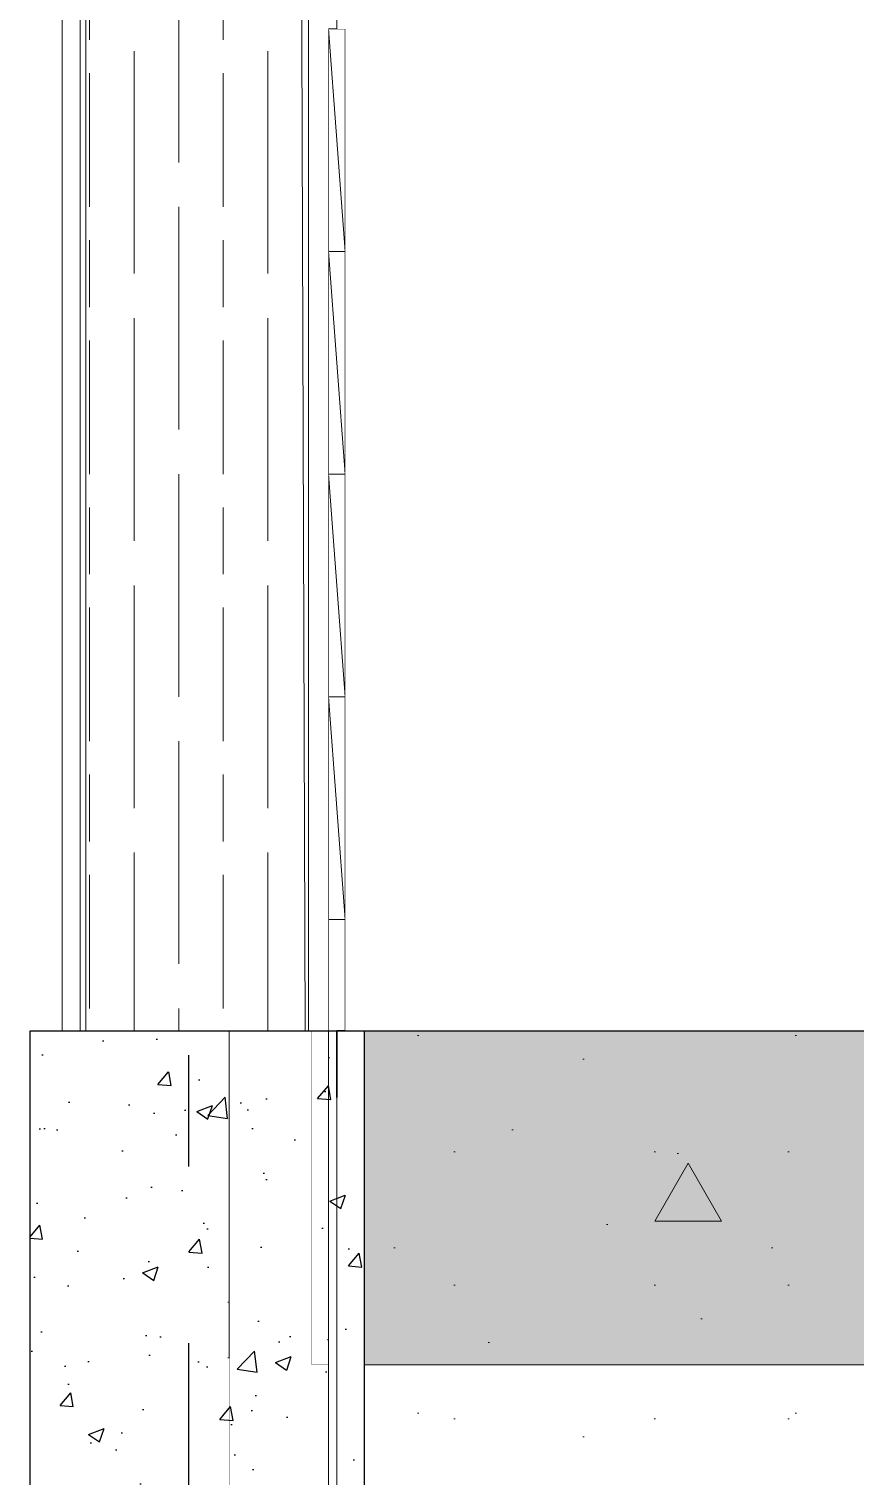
# Model space of a CAD drawing. Header units: metres. Extents: x 0 to 22, y -3 to 11.8.
# Drawn here: x 1.238 to 1.98, y 2.889 to 4.189 of the extents above; entities that cross this region are included whole.
import ezdxf
from ezdxf.enums import TextEntityAlignment as Align

# ---------------------------------------------------------------- set-up
doc = ezdxf.new("R2010")
doc.units = ezdxf.units.M
doc.header["$MEASUREMENT"] = 0
doc.linetypes.add('DASHDOT', pattern=[25.4, 12.7, -6.35, 0, -6.35])
doc.linetypes.add('Xref_Alzado 2$0$Wipeout_Contour', pattern=[1000, 0, -1000])
for name, color, linetype in [('Eje', 5, 'DASHDOT'), ('TEXTO', 7, 'Continuous'), ('Xref_Alzado 2 Est$0$00-COLUMNAS', 253, 'Continuous'), ('Xref_Alzado 2$0$Estructura - Forjados', 7, 'Continuous'), ('Xref_Alzado 2$0$Estructura - Muros', 7, 'Continuous'), ('Xref_Alzado 2$0$Estructura - Vigas y Pilares', 7, 'Continuous'), ('Xref_Alzado 2$0$Interior - Escaleras', 7, 'Continuous')]:
    doc.layers.add(name, color=color, linetype=linetype)
for name, color, linetype, lineweight in [('Xref_Alzado 2 Est$0$00-MADERA', 42, 'Continuous', 13), ('Xref_Alzado 2 Est$0$00-VIGAS', 4, 'Continuous', 13), ('Xref_Alzado 2$0$Estructura - Muros_Pen_No__1', 7, 'Continuous', 13), ('Xref_Alzado 2$0$Interior - Escaleras_Pen_No__1', 7, 'Continuous', 13), ('Xref_Alzado 2$0$Interior - Escaleras_Pen_No__34', 7, 'Continuous', 18), ('Xref_Alzado 2$0$Interior - Escaleras_Pen_No__7', 7, 'Continuous', 35)]:
    doc.layers.add(name, color=color, linetype=linetype, lineweight=lineweight)
for name, color, linetype, lineweight, true_color in [('Xref_Alzado 2$0$Estructura - Forjados_Pen_No__81', 7, 'Continuous', 13, 0x6a6a6a), ('Xref_Alzado 2$0$Estructura - Muros_Pen_No__81', 7, 'Continuous', 13, 0x6a6a6a), ('Xref_Alzado 2$0$Estructura - Vigas y Pilares_Pen_No__81', 7, 'Continuous', 13, 0x6a6a6a), ('Xref_Alzado 2$0$Interior - Escaleras_Pen_No__81', 7, 'Continuous', 13, 0x6a6a6a)]:
    doc.layers.add(name, color=color, linetype=linetype, lineweight=lineweight, true_color=true_color)
doc.styles.add('Arial', font='arial.ttf')
pattern_1 = [(0, (0, 0), (0, 623.54), [60, -300]), (0, (180, 311.8), (0, 623.54), [60, -300]), (60, (0, 0), (-540, 311.77), [60, -300]), (60, (360, 0), (-540, 311.77), [60, -300]), (120, (60, 0), (540, 311.77), [60, -300]), (120, (420, 0), (540, 311.77), [60, -300]), (0, (0, 60), (0, 120), [0, -120, 0, -180]), (45, (60, 60), (-84.8528, 84.8528), [0, -90, 0, -150])]

# ---------------------------------------------------------------- blocks, each defined once
blk = doc.blocks.new('*U16')
at = {"layer": 'Eje', "ltscale": 0.025}
blk.add_lwpolyline([(0, -3.4221), (0, -16.731)], dxfattribs=at)
at = {"layer": 'TEXTO', "color": 7, "ltscale": 0.025, "style": 'Arial', "width": 0.9, "flags": 8}
for tag, p in [('Eje1', (0, -3.0479)), ('Eje2', (0, -17.1052))]:
    blk.add_attdef(tag, text='', height=0.2, dxfattribs=at).set_placement(p, align=Align.MIDDLE_CENTER)
blk = doc.blocks.new('Xref_Alzado 2$0$Section Element_1')
at = {"color": 254, "linetype": 'Xref_Alzado 2$0$Wipeout_Contour', "lineweight": 0, "ltscale": 40615.042387}
blk.add_wipeout([(-10751.4, -243.9), (-10751.4, -443.9), (-9543.4, -443.9), (-9543.4, -243.9)], dxfattribs=at).dxf.layer = 'Xref_Alzado 2$0$Estructura - Forjados'
at = {"color": 254, "linetype": 'Xref_Alzado 2$0$Wipeout_Contour', "lineweight": 0, "ltscale": 37386.704422}
blk.add_wipeout([(-9343.4, -293.9), (-9342.1, -293.9), (-9342.1, -243.9), (-9343.4, -243.9)], dxfattribs=at).dxf.layer = 'Xref_Alzado 2$0$Estructura - Forjados'
at = {"layer": 'Xref_Alzado 2$0$Estructura - Forjados_Pen_No__81', "color": 251, "linetype": 'Continuous', "lineweight": 13, "true_color": 0x6a6a6a}
for p, q in [((-10751.4, -243.9), (-9543.4, -243.9)), ((-10751.4, -443.9), (-10751.4, -243.9)), ((-9343.4, -243.9), (-9342.1, -243.9)), ((-10351.4, -443.9), (-9543.4, -443.9))]:
    blk.add_line(p, q, dxfattribs=at)
blk = doc.blocks.new('Xref_Alzado 2$0$Section Element_2')
at = {"color": 254, "linetype": 'Xref_Alzado 2$0$Wipeout_Contour', "lineweight": 0, "ltscale": 46306.729577}
blk.add_wipeout([(-9268.4, -300), (-9253, -300), (-9253, -114.1), (-9253, 0), (-9268.4, 0)], dxfattribs=at).dxf.layer = 'Xref_Alzado 2$0$Estructura - Forjados'
at = {"layer": 'Xref_Alzado 2$0$Estructura - Forjados_Pen_No__81', "color": 251, "linetype": 'Continuous', "lineweight": 13, "true_color": 0x6a6a6a}
for p, q in [((-9268.4, 0), (-9253, 0)), ((-9268.4, -300), (-9268.4, 0)), ((-9268.4, -300), (-9253, -300))]:
    blk.add_line(p, q, dxfattribs=at)
blk = doc.blocks.new('Xref_Alzado 2$0$Section Element_27')
at = {"color": 254, "linetype": 'Xref_Alzado 2$0$Wipeout_Contour', "lineweight": 0, "ltscale": 264263.312377}
blk.add_wipeout([(-9342.1, 0), (-9342.1, -2999.3), (-8045.4, -2999.3), (-8045.4, -2792.3), (-8085.5, -2782), (-8205.5, -2751.3), (-8245.5, -2741), (-8325.5, -2720.5), (-8365.5, -2710.2), (-8485.5, -2679.5), (-8525.5, -2669.2), (-8538, -2666), (-8565.5, -2658.9), (-8605.5, -2648.7), (-8645.5, -2638.4), (-8725.5, -2617.9), (-8765.5, -2607.7), (-8885.5, -2576.9), (-8925.5, -2566.6), (-9005.5, -2546.1), (-9045.5, -2535.9), (-9125.5, -2515.3), (-9165.5, -2505.1), (-9245.5, -2484.6), (-9245.5, -1900), (-9253, -1898), (-9253, -300), (-9268.4, -300), (-9268.4, 0)], dxfattribs=at).dxf.layer = 'Xref_Alzado 2$0$Estructura - Muros'
at = {"layer": 'Xref_Alzado 2$0$Estructura - Muros_Pen_No__81', "color": 251, "linetype": 'Continuous', "lineweight": 13, "true_color": 0x6a6a6a}
blk.add_line((-9342.1, 0), (-9342.1, -2999.3), dxfattribs=at)
blk = doc.blocks.new('Xref_Alzado 2$0$Section Element_74')
at = {"color": 254, "linetype": 'Xref_Alzado 2$0$Wipeout_Contour', "lineweight": 0, "ltscale": 36953.722964}
blk.add_wipeout([(-9238.1, 100), (-9238, 0), (-9238, 0), (-9238, 100)], dxfattribs=at).dxf.layer = 'Xref_Alzado 2$0$Interior - Escaleras'
at = {"color": 254, "linetype": 'Xref_Alzado 2$0$Wipeout_Contour', "lineweight": 0, "ltscale": 27747.626012}
blk.add_wipeout([(-9252.9, -100), (-9245.5, -200), (-9245.5, -100)], dxfattribs=at).dxf.layer = 'Xref_Alzado 2$0$Interior - Escaleras'
at = {"color": 254, "linetype": 'Xref_Alzado 2$0$Wipeout_Contour', "lineweight": 0, "ltscale": 27762.747591}
blk.add_wipeout([(-9252.9, -300), (-9245.5, -400), (-9245.5, -300)], dxfattribs=at).dxf.layer = 'Xref_Alzado 2$0$Interior - Escaleras'
at = {"color": 254, "linetype": 'Xref_Alzado 2$0$Wipeout_Contour', "lineweight": 0, "ltscale": 27714.278816}
blk.add_wipeout([(-9238, 0), (-9238.1, 100), (-9238.1, 0)], dxfattribs=at).dxf.layer = 'Xref_Alzado 2$0$Interior - Escaleras'
at = {"color": 254, "linetype": 'Xref_Alzado 2$0$Wipeout_Contour', "lineweight": 0, "ltscale": 37037.331827}
blk.add_wipeout([(-9245.5, -400), (-9252.9, -300), (-9252.9, -500), (-9245.5, -500)], dxfattribs=at).dxf.layer = 'Xref_Alzado 2$0$Interior - Escaleras'
at = {"color": 254, "linetype": 'Xref_Alzado 2$0$Wipeout_Contour', "lineweight": 0, "ltscale": 36976.172066}
blk.add_wipeout([(-9252.9, 100), (-9245.5, 0), (-9238.1, 0), (-9238.1, 100)], dxfattribs=at).dxf.layer = 'Xref_Alzado 2$0$Interior - Escaleras'
at = {"color": 254, "linetype": 'Xref_Alzado 2$0$Wipeout_Contour', "lineweight": 0, "ltscale": 37009.232196}
blk.add_wipeout([(-9245.5, -200), (-9252.9, -100), (-9252.9, -300), (-9245.5, -300)], dxfattribs=at).dxf.layer = 'Xref_Alzado 2$0$Interior - Escaleras'
at = {"color": 254, "linetype": 'Xref_Alzado 2$0$Wipeout_Contour', "lineweight": 0, "ltscale": 27724.871628}
blk.add_wipeout([(-9238, 299.9), (-9238.1, 299.9), (-9238, 99.9)], dxfattribs=at).dxf.layer = 'Xref_Alzado 2$0$Interior - Escaleras'
at = {"color": 254, "linetype": 'Xref_Alzado 2$0$Wipeout_Contour', "lineweight": 0, "ltscale": 36998.411919}
blk.add_wipeout([(-9245.5, 0), (-9252.9, 100), (-9252.9, -100), (-9245.5, -100)], dxfattribs=at).dxf.layer = 'Xref_Alzado 2$0$Interior - Escaleras'
at = {"color": 254, "linetype": 'Xref_Alzado 2$0$Wipeout_Contour', "lineweight": 0, "ltscale": 27782.488644}
blk.add_wipeout([(-9252.9, -300), (-9253, -300), (-9252.9, -500)], dxfattribs=at).dxf.layer = 'Xref_Alzado 2$0$Interior - Escaleras'
at = {"layer": 'Xref_Alzado 2$0$Interior - Escaleras', "linetype": 'Continuous', "lineweight": 0, "true_color": 0x000000}
h = blk.add_hatch(dxfattribs=at)
h.set_pattern_fill('HORMIGÓN_ARMADO', color=18, style=0, pattern_type=2)
h.set_pattern_definition(pattern_1)
h.paths.add_polyline_path([(-8045.5, -60), (-8045.5, 0), (-9245.5, 0), (-9245.5, -60)])
h = blk.add_hatch(dxfattribs=at)
h.set_pattern_fill('HORMIGÓN_ARMADO', color=18, style=0, pattern_type=2)
h.set_pattern_definition(pattern_1)
h.paths.add_polyline_path([(-9245.5, -421.2), (-8603, -421.2), (-8045.5, -421.2), (-8045.5, -60), (-9245.5, -60)])
at = {"layer": 'Xref_Alzado 2$0$Interior - Escaleras_Pen_No__34', "color": 7, "linetype": 'Continuous', "lineweight": 18}
blk.add_line((-9245.5, -60), (-9245.5, -421.2), dxfattribs=at)
at = {"layer": 'Xref_Alzado 2$0$Interior - Escaleras_Pen_No__7', "color": 7, "linetype": 'Continuous', "lineweight": 35}
for p, q in [((-9245.5, 0), (-9245.5, -60)), ((-8045.5, 0), (-9245.5, 0))]:
    blk.add_line(p, q, dxfattribs=at)
at = {"color": 254, "linetype": 'Xref_Alzado 2$0$Wipeout_Contour', "lineweight": 0, "ltscale": 27746.506859}
blk.add_wipeout([(-9238.1, 499.9), (-9238, 299.9), (-9238, 499.9)], dxfattribs=at).dxf.layer = 'Xref_Alzado 2$0$Interior - Escaleras'
at = {"color": 254, "linetype": 'Xref_Alzado 2$0$Wipeout_Contour', "lineweight": 0, "ltscale": 27765.219147}
blk.add_wipeout([(-9252.9, -100), (-9253, -100), (-9252.9, -300)], dxfattribs=at).dxf.layer = 'Xref_Alzado 2$0$Interior - Escaleras'
at = {"color": 254, "linetype": 'Xref_Alzado 2$0$Wipeout_Contour', "lineweight": 0, "ltscale": 27781.085386}
blk.add_wipeout([(-9238.1, 699.9), (-9238, 499.9), (-9238, 699.9)], dxfattribs=at).dxf.layer = 'Xref_Alzado 2$0$Interior - Escaleras'
at = {"color": 254, "linetype": 'Xref_Alzado 2$0$Wipeout_Contour', "lineweight": 0, "ltscale": 27719.625933}
blk.add_wipeout([(-9238.1, 299.9), (-9238.1, 100), (-9238, 100)], dxfattribs=at).dxf.layer = 'Xref_Alzado 2$0$Interior - Escaleras'
at = {"color": 254, "linetype": 'Xref_Alzado 2$0$Wipeout_Contour', "lineweight": 0, "ltscale": 27760.908472}
blk.add_wipeout([(-9252.9, 100), (-9253, 100), (-9252.9, -100)], dxfattribs=at).dxf.layer = 'Xref_Alzado 2$0$Interior - Escaleras'
at = {"color": 254, "linetype": 'Xref_Alzado 2$0$Wipeout_Contour', "lineweight": 0, "ltscale": 27790.270038}
blk.add_wipeout([(-9253, -500), (-9252.9, -500), (-9253, -300)], dxfattribs=at).dxf.layer = 'Xref_Alzado 2$0$Interior - Escaleras'
at = {"color": 254, "linetype": 'Xref_Alzado 2$0$Wipeout_Contour', "lineweight": 0, "ltscale": 27828.558978}
blk.add_wipeout([(-9238.1, 899.9), (-9238, 699.9), (-9238, 899.9)], dxfattribs=at).dxf.layer = 'Xref_Alzado 2$0$Interior - Escaleras'
at = {"color": 254, "linetype": 'Xref_Alzado 2$0$Wipeout_Contour', "lineweight": 0, "ltscale": 27736.915442}
blk.add_wipeout([(-9238.1, 499.9), (-9238.1, 299.9), (-9238, 299.9)], dxfattribs=at).dxf.layer = 'Xref_Alzado 2$0$Interior - Escaleras'
at = {"color": 254, "linetype": 'Xref_Alzado 2$0$Wipeout_Contour', "lineweight": 0, "ltscale": 27768.662697}
blk.add_wipeout([(-9252.9, -300), (-9253, -100), (-9253, -300)], dxfattribs=at).dxf.layer = 'Xref_Alzado 2$0$Interior - Escaleras'
at = {"layer": 'Xref_Alzado 2$0$Interior - Escaleras_Pen_No__81', "color": 251, "linetype": 'Continuous', "lineweight": 13, "true_color": 0x6a6a6a}
blk.add_line((-9253, -500), (-9253, -300), dxfattribs=at)
at = {"color": 254, "linetype": 'Xref_Alzado 2$0$Wipeout_Contour', "lineweight": 0, "ltscale": 27767.162994}
blk.add_wipeout([(-9238, 499.9), (-9238.1, 699.9), (-9238.1, 499.9)], dxfattribs=at).dxf.layer = 'Xref_Alzado 2$0$Interior - Escaleras'
at = {"color": 254, "linetype": 'Xref_Alzado 2$0$Wipeout_Contour', "lineweight": 0, "ltscale": 27760.008521}
blk.add_wipeout([(-9252.9, -100), (-9253, 100), (-9253, -100)], dxfattribs=at).dxf.layer = 'Xref_Alzado 2$0$Interior - Escaleras'
at = {"layer": 'Xref_Alzado 2$0$Interior - Escaleras_Pen_No__81', "color": 251, "linetype": 'Continuous', "lineweight": 13, "true_color": 0x6a6a6a}
blk.add_line((-9253, -300), (-9253, -100), dxfattribs=at)
at = {"color": 254, "linetype": 'Xref_Alzado 2$0$Wipeout_Contour', "lineweight": 0, "ltscale": 27810.32417}
blk.add_wipeout([(-9238.1, 899.9), (-9238.1, 699.9), (-9238, 699.9)], dxfattribs=at).dxf.layer = 'Xref_Alzado 2$0$Interior - Escaleras'
at = {"color": 254, "linetype": 'Xref_Alzado 2$0$Wipeout_Contour', "lineweight": 0, "ltscale": 27739.864897}
blk.add_wipeout([(-9238.1, 299.9), (-9252.9, 299.9), (-9238.1, 100)], dxfattribs=at).dxf.layer = 'Xref_Alzado 2$0$Interior - Escaleras'
at = {"color": 254, "linetype": 'Xref_Alzado 2$0$Wipeout_Contour', "lineweight": 0, "ltscale": 27761.485117}
blk.add_wipeout([(-9252.9, 499.9), (-9238.1, 299.9), (-9238.1, 499.9)], dxfattribs=at).dxf.layer = 'Xref_Alzado 2$0$Interior - Escaleras'
at = {"color": 254, "linetype": 'Xref_Alzado 2$0$Wipeout_Contour', "lineweight": 0, "ltscale": 27796.042791}
blk.add_wipeout([(-9252.9, 699.9), (-9238.1, 499.9), (-9238.1, 699.9)], dxfattribs=at).dxf.layer = 'Xref_Alzado 2$0$Interior - Escaleras'
at = {"color": 254, "linetype": 'Xref_Alzado 2$0$Wipeout_Contour', "lineweight": 0, "ltscale": 27749.324712}
blk.add_wipeout([(-9238.1, 100), (-9252.9, 299.9), (-9252.9, 100)], dxfattribs=at).dxf.layer = 'Xref_Alzado 2$0$Interior - Escaleras'
at = {"layer": 'Xref_Alzado 2$0$Interior - Escaleras_Pen_No__1', "color": 7, "linetype": 'Continuous', "lineweight": 13}
blk.add_line((-9238.1, 100), (-9238.1, 100), dxfattribs=at)
at = {"layer": 'Xref_Alzado 2$0$Interior - Escaleras_Pen_No__81', "color": 251, "linetype": 'Continuous', "lineweight": 13, "true_color": 0x6a6a6a}
for p, q in [((-9238.1, 100), (-9238.1, 100)), ((-9238, 100), (-9238.1, 100)), ((-9238, 0), (-9238, 100))]:
    blk.add_line(p, q, dxfattribs=at)
at = {"color": 254, "linetype": 'Xref_Alzado 2$0$Wipeout_Contour', "lineweight": 0, "ltscale": 27843.488691}
blk.add_wipeout([(-9252.9, 899.9), (-9238.1, 699.9), (-9238.1, 899.9)], dxfattribs=at).dxf.layer = 'Xref_Alzado 2$0$Interior - Escaleras'
at = {"color": 254, "linetype": 'Xref_Alzado 2$0$Wipeout_Contour', "lineweight": 0, "ltscale": 27766.586089}
blk.add_wipeout([(-9252.9, 499.9), (-9252.9, 299.9), (-9238.1, 299.9)], dxfattribs=at).dxf.layer = 'Xref_Alzado 2$0$Interior - Escaleras'
at = {"layer": 'Xref_Alzado 2$0$Interior - Escaleras_Pen_No__81', "color": 251, "linetype": 'Continuous', "lineweight": 13, "true_color": 0x6a6a6a}
for p in [(-9238.1, 100), (-9238, 100.1), (-9238, 299.9)]:
    blk.add_line(p, (-9238.1, 299.9), dxfattribs=at)
at = {"color": 254, "linetype": 'Xref_Alzado 2$0$Wipeout_Contour', "lineweight": 0, "ltscale": 27796.799135}
blk.add_wipeout([(-9238.1, 499.9), (-9252.9, 699.9), (-9252.9, 499.9)], dxfattribs=at).dxf.layer = 'Xref_Alzado 2$0$Interior - Escaleras'
at = {"color": 254, "linetype": 'Xref_Alzado 2$0$Wipeout_Contour', "lineweight": 0, "ltscale": 27769.555084}
blk.add_wipeout([(-9252.9, 299.9), (-9253, 299.9), (-9252.9, 99.9)], dxfattribs=at).dxf.layer = 'Xref_Alzado 2$0$Interior - Escaleras'
at = {"layer": 'Xref_Alzado 2$0$Interior - Escaleras_Pen_No__81', "color": 251, "linetype": 'Continuous', "lineweight": 13, "true_color": 0x6a6a6a}
for p in [(-9238.1, 299.9), (-9238, 299.9), (-9238, 499.9)]:
    blk.add_line(p, (-9238.1, 499.9), dxfattribs=at)
at = {"color": 254, "linetype": 'Xref_Alzado 2$0$Wipeout_Contour', "lineweight": 0, "ltscale": 27839.912179}
blk.add_wipeout([(-9238.1, 699.9), (-9252.9, 899.9), (-9252.9, 699.9)], dxfattribs=at).dxf.layer = 'Xref_Alzado 2$0$Interior - Escaleras'
at = {"color": 254, "linetype": 'Xref_Alzado 2$0$Wipeout_Contour', "lineweight": 0, "ltscale": 27791.155536}
blk.add_wipeout([(-9253, 499.9), (-9252.9, 299.9), (-9252.9, 499.9)], dxfattribs=at).dxf.layer = 'Xref_Alzado 2$0$Interior - Escaleras'
at = {"layer": 'Xref_Alzado 2$0$Interior - Escaleras_Pen_No__1', "color": 7, "linetype": 'Continuous', "lineweight": 13}
blk.add_line((-9238.1, 899.9), (-9238.1, 899.9), dxfattribs=at)
at = {"layer": 'Xref_Alzado 2$0$Interior - Escaleras_Pen_No__1', "color": 7, "linetype": 'Continuous', "lineweight": 13, "flags": 128}
blk.add_lwpolyline([(-9238, 100), (-9238, 100.1), (-9238, 899.8), (-9238, 899.9)], dxfattribs=at)
at = {"layer": 'Xref_Alzado 2$0$Interior - Escaleras_Pen_No__81', "color": 251, "linetype": 'Continuous', "lineweight": 13, "true_color": 0x6a6a6a}
for p, q in [((-9238.1, 699.9), (-9238.1, 899.9)), ((-9238, 699.9), (-9238.1, 899.9)), ((-9238, 899.9), (-9238.1, 899.9)), ((-9238.1, 899.9), (-9238.1, 899.9)), ((-9238.1, 499.9), (-9238.1, 699.9)), ((-9238, 499.9), (-9238.1, 699.9)), ((-9238, 699.9), (-9238.1, 699.9))]:
    blk.add_line(p, q, dxfattribs=at)
at = {"color": 254, "linetype": 'Xref_Alzado 2$0$Wipeout_Contour', "lineweight": 0, "ltscale": 27825.678589}
blk.add_wipeout([(-9253, 699.9), (-9252.9, 499.9), (-9252.9, 699.9)], dxfattribs=at).dxf.layer = 'Xref_Alzado 2$0$Interior - Escaleras'
at = {"color": 254, "linetype": 'Xref_Alzado 2$0$Wipeout_Contour', "lineweight": 0, "ltscale": 27764.316383}
blk.add_wipeout([(-9252.9, 100), (-9253, 299.9), (-9253, 100)], dxfattribs=at).dxf.layer = 'Xref_Alzado 2$0$Interior - Escaleras'
at = {"layer": 'Xref_Alzado 2$0$Interior - Escaleras_Pen_No__1', "color": 7, "linetype": 'Continuous', "lineweight": 13, "flags": 128}
blk.add_lwpolyline([(-9253, 100), (-9253, 100), (-9252.9, 100), (-9249, 100), (-9238.1, 100), (-9238, 100)], dxfattribs=at)
at = {"layer": 'Xref_Alzado 2$0$Interior - Escaleras_Pen_No__81', "color": 251, "linetype": 'Continuous', "lineweight": 13, "true_color": 0x6a6a6a}
for p, q in [((-9253, -100), (-9253, 100)), ((-9253, 100), (-9253, 100)), ((-9252.9, 100), (-9253, 100)), ((-9238.1, 100), (-9249, 100))]:
    blk.add_line(p, q, dxfattribs=at)
at = {"color": 254, "linetype": 'Xref_Alzado 2$0$Wipeout_Contour', "lineweight": 0, "ltscale": 27873.076244}
blk.add_wipeout([(-9253, 899.9), (-9252.9, 699.9), (-9252.9, 899.9)], dxfattribs=at).dxf.layer = 'Xref_Alzado 2$0$Interior - Escaleras'
at = {"color": 254, "linetype": 'Xref_Alzado 2$0$Wipeout_Contour', "lineweight": 0, "ltscale": 27781.578085}
blk.add_wipeout([(-9253, 499.9), (-9253, 299.9), (-9252.9, 299.9)], dxfattribs=at).dxf.layer = 'Xref_Alzado 2$0$Interior - Escaleras'
at = {"layer": 'Xref_Alzado 2$0$Interior - Escaleras_Pen_No__81', "color": 251, "linetype": 'Continuous', "lineweight": 13, "true_color": 0x6a6a6a}
for p, q in [((-9252.9, 100), (-9253, 299.9)), ((-9252.9, 299.9), (-9253, 299.9)), ((-9252.9, 100), (-9252.9, 299.9)), ((-9238.1, 100), (-9252.9, 299.9)), ((-9238.1, 299.9), (-9252.9, 299.9))]:
    blk.add_line(p, q, dxfattribs=at)
at = {"color": 254, "linetype": 'Xref_Alzado 2$0$Wipeout_Contour', "lineweight": 0, "ltscale": 27811.777074}
blk.add_wipeout([(-9252.9, 499.9), (-9253, 699.9), (-9253, 499.9)], dxfattribs=at).dxf.layer = 'Xref_Alzado 2$0$Interior - Escaleras'
at = {"layer": 'Xref_Alzado 2$0$Interior - Escaleras_Pen_No__81', "color": 251, "linetype": 'Continuous', "lineweight": 13, "true_color": 0x6a6a6a}
for p, q in [((-9252.9, 299.9), (-9253, 499.9)), ((-9252.9, 499.9), (-9253, 499.9)), ((-9252.9, 299.9), (-9252.9, 499.9)), ((-9238.1, 299.9), (-9252.9, 499.9)), ((-9238.1, 499.9), (-9252.9, 499.9))]:
    blk.add_line(p, q, dxfattribs=at)
at = {"color": 254, "linetype": 'Xref_Alzado 2$0$Wipeout_Contour', "lineweight": 0, "ltscale": 27854.869135}
blk.add_wipeout([(-9252.9, 699.9), (-9253, 899.9), (-9253, 699.9)], dxfattribs=at).dxf.layer = 'Xref_Alzado 2$0$Interior - Escaleras'
at = {"layer": 'Xref_Alzado 2$0$Interior - Escaleras_Pen_No__1', "color": 7, "linetype": 'Continuous', "lineweight": 13, "flags": 128}
for points in [[(-9253, 899.9), (-9253, 899.8), (-9253, 100.1), (-9253, 100)], [(-9253, 899.9), (-9253, 899.9), (-9252.9, 899.9), (-9249, 899.9), (-9238.1, 899.9), (-9238, 899.9)]]:
    blk.add_lwpolyline(points, dxfattribs=at)
at = {"layer": 'Xref_Alzado 2$0$Interior - Escaleras_Pen_No__81', "color": 251, "linetype": 'Continuous', "lineweight": 13, "true_color": 0x6a6a6a}
for p, q in [((-9252.9, 899.9), (-9253, 899.9)), ((-9253, 899.9), (-9253, 899.9)), ((-9252.9, 699.9), (-9253, 899.8)), ((-9252.9, 699.9), (-9252.9, 899.9)), ((-9238.1, 699.9), (-9252.9, 899.9)), ((-9238.1, 899.9), (-9249, 899.9)), ((-9252.9, 499.9), (-9253, 699.9)), ((-9252.9, 699.9), (-9253, 699.9)), ((-9252.9, 499.9), (-9252.9, 699.9)), ((-9238.1, 499.9), (-9252.9, 699.9)), ((-9238.1, 699.9), (-9252.9, 699.9))]:
    blk.add_line(p, q, dxfattribs=at)
blk = doc.blocks.new('Xref_Alzado 2$0$Section Element_80')
at = {"color": 254, "linetype": 'Xref_Alzado 2$0$Wipeout_Contour', "lineweight": 0, "ltscale": 44580.733805}
blk.add_wipeout([(-9238, 70.5), (-9238, 1.4), (-9238, 0), (-8621.6, 0), (-8245.5, 70.5)], dxfattribs=at).dxf.layer = 'Xref_Alzado 2$0$Interior - Escaleras'
at = {"color": 254, "linetype": 'Xref_Alzado 2$0$Wipeout_Contour', "lineweight": 0, "ltscale": 34971.858047}
blk.add_wipeout([(-8245.5, 258), (-9238, 71.9), (-9238, 70.5), (-8245.5, 70.5)], dxfattribs=at).dxf.layer = 'Xref_Alzado 2$0$Interior - Escaleras'
at = {"color": 254, "linetype": 'Xref_Alzado 2$0$Wipeout_Contour', "lineweight": 0, "ltscale": 26728.916789}
blk.add_wipeout([(-9238, 258), (-9238, 71.9), (-8245.5, 258)], dxfattribs=at).dxf.layer = 'Xref_Alzado 2$0$Interior - Escaleras'
at = {"color": 254, "linetype": 'Xref_Alzado 2$0$Wipeout_Contour', "lineweight": 0, "ltscale": 34990.258549}
blk.add_wipeout([(-9238, 258), (-8245.5, 258), (-8245.5, 445.5), (-9238, 259.4)], dxfattribs=at).dxf.layer = 'Xref_Alzado 2$0$Interior - Escaleras'
at = {"color": 254, "linetype": 'Xref_Alzado 2$0$Wipeout_Contour', "lineweight": 0, "ltscale": 45233.012673}
blk.add_wipeout([(-8245.5, 445.5), (-9238, 445.5), (-9238, 325.8), (-9238, 299.9), (-9238, 259.4)], dxfattribs=at).dxf.layer = 'Xref_Alzado 2$0$Interior - Escaleras'
at = {"color": 254, "linetype": 'Xref_Alzado 2$0$Wipeout_Contour', "lineweight": 0, "ltscale": 35024.762042}
blk.add_wipeout([(-8245.5, 633), (-9238, 446.9), (-9238, 445.5), (-8245.5, 445.5)], dxfattribs=at).dxf.layer = 'Xref_Alzado 2$0$Interior - Escaleras'
at = {"color": 254, "linetype": 'Xref_Alzado 2$0$Wipeout_Contour', "lineweight": 0, "ltscale": 26777.752103}
blk.add_wipeout([(-9238, 633), (-9238, 446.9), (-8245.5, 633)], dxfattribs=at).dxf.layer = 'Xref_Alzado 2$0$Interior - Escaleras'
at = {"color": 254, "linetype": 'Xref_Alzado 2$0$Wipeout_Contour', "lineweight": 0, "ltscale": 35075.319788}
blk.add_wipeout([(-8245.5, 820.5), (-9238, 634.4), (-9238, 633), (-8245.5, 633)], dxfattribs=at).dxf.layer = 'Xref_Alzado 2$0$Interior - Escaleras'
at = {"color": 254, "linetype": 'Xref_Alzado 2$0$Wipeout_Contour', "lineweight": 0, "ltscale": 26819.884957}
blk.add_wipeout([(-9238, 820.5), (-9238, 634.4), (-8245.5, 820.5)], dxfattribs=at).dxf.layer = 'Xref_Alzado 2$0$Interior - Escaleras'
at = {"color": 254, "linetype": 'Xref_Alzado 2$0$Wipeout_Contour', "lineweight": 0, "ltscale": 35141.861082}
blk.add_wipeout([(-9238, 820.5), (-8245.5, 820.5), (-8245.5, 1008), (-9238, 821.9)], dxfattribs=at).dxf.layer = 'Xref_Alzado 2$0$Interior - Escaleras'
at = {"color": 254, "linetype": 'Xref_Alzado 2$0$Wipeout_Contour', "lineweight": 0, "ltscale": 45451.137081}
blk.add_wipeout([(-9245.5, 899.9), (-9238, 899.9), (-9238, 821.9), (-8245.5, 1008), (-9245.5, 1008)], dxfattribs=at).dxf.layer = 'Xref_Alzado 2$0$Interior - Escaleras'
at = {"layer": 'Xref_Alzado 2$0$Interior - Escaleras_Pen_No__81', "color": 251, "linetype": 'Continuous', "lineweight": 13, "true_color": 0x6a6a6a}
blk.add_line((-9245.5, 899.9), (-9245.5, 1008), dxfattribs=at)
blk = doc.blocks.new('Xref_Alzado 2$0$Section Element_138')
at = {"color": 254, "linetype": 'Xref_Alzado 2$0$Wipeout_Contour', "lineweight": 0, "ltscale": 38852.65159}
blk.add_wipeout([(-9492.1, 3000), (-9492.1, 0), (-9470.9, 0), (-9470.9, 3000)], dxfattribs=at).dxf.layer = 'Xref_Alzado 2$0$Estructura - Vigas y Pilares'
at = {"color": 254, "linetype": 'Xref_Alzado 2$0$Wipeout_Contour', "lineweight": 0, "ltscale": 37485.411616}
blk.add_wipeout([(-9253, 2025), (-9270.9, 2025), (-9270.9, 0), (-9253, 0)], dxfattribs=at).dxf.layer = 'Xref_Alzado 2$0$Estructura - Vigas y Pilares'
at = {"layer": 'Xref_Alzado 2$0$Estructura - Vigas y Pilares_Pen_No__81', "color": 251, "linetype": 'Continuous', "lineweight": 13, "true_color": 0x6a6a6a}
for p, q in [((-9492.1, 0), (-9492.1, 3000)), ((-9270.9, 0), (-9268.4, 0))]:
    blk.add_line(p, q, dxfattribs=at)
blk = doc.blocks.new('Xref_Alzado 2$0$Section Element_149')
at = {"color": 254, "linetype": 'Xref_Alzado 2$0$Wipeout_Contour', "lineweight": 0, "ltscale": 37418.048839}
blk.add_wipeout([(-9342.1, -293.9), (-9343.4, -293.9), (-9343.4, -593.9), (-9342.1, -593.9)], dxfattribs=at).dxf.layer = 'Xref_Alzado 2$0$Estructura - Vigas y Pilares'
at = {"layer": 'Xref_Alzado 2$0$Estructura - Vigas y Pilares_Pen_No__81', "color": 251, "linetype": 'Continuous', "lineweight": 13, "true_color": 0x6a6a6a}
for p, q in [((-9342.1, -293.9), (-9343.4, -293.9)), ((-9343.4, -593.9), (-9342.1, -593.9))]:
    blk.add_line(p, q, dxfattribs=at)
blk = doc.blocks.new('Xref_Alzado 2$0$Section Element_165')
at = {"color": 254, "linetype": 'Xref_Alzado 2$0$Wipeout_Contour', "lineweight": 0, "ltscale": 38420.785837}
blk.add_wipeout([(-9470.9, 3000), (-9470.9, 0), (-9270.9, 0), (-9270.9, 3000)], dxfattribs=at).dxf.layer = 'Xref_Alzado 2$0$Estructura - Muros'
at = {"layer": 'Xref_Alzado 2$0$Estructura - Muros_Pen_No__1', "color": 7, "linetype": 'Continuous', "lineweight": 13}
for p, q in [((-9470.9, 3000), (-9470.9, 0)), ((-9270.9, 3000), (-9270.9, 0)), ((-9270.9, 0), (-9343.4, 0))]:
    blk.add_line(p, q, dxfattribs=at)
blk = doc.blocks.new('Xref_Alzado 2')
at = {"layer": 'Xref_Alzado 2$0$Estructura - Forjados', "lineweight": 0, "xscale": 0.001, "yscale": 0.001, "zscale": 0.001}
for name in ['Xref_Alzado 2$0$Section Element_2', 'Xref_Alzado 2$0$Section Element_1']:
    blk.add_blockref(name, (10.7602, 3.289), dxfattribs=at)
at = {"layer": 'Xref_Alzado 2$0$Estructura - Muros', "lineweight": 0, "xscale": 0.001, "yscale": 0.001, "zscale": 0.001}
blk.add_blockref('Xref_Alzado 2$0$Section Element_27', (10.7602, 3.289), dxfattribs=at)
at = {"layer": 'Xref_Alzado 2$0$Estructura - Vigas y Pilares', "lineweight": 0, "xscale": 0.001, "yscale": 0.001, "zscale": 0.001}
blk.add_blockref('Xref_Alzado 2$0$Section Element_149', (10.7602, 3.289), dxfattribs=at)
at = {"layer": 'Xref_Alzado 2$0$Interior - Escaleras', "lineweight": 0, "xscale": 0.001, "yscale": 0.001, "zscale": 0.001}
blk.add_blockref('Xref_Alzado 2$0$Section Element_74', (10.7602, 3.289), dxfattribs=at)
blk.add_blockref('Xref_Alzado 2$0$Section Element_80', (10.7602, 3.289), dxfattribs=at)
at = {"layer": 'Xref_Alzado 2$0$Estructura - Vigas y Pilares', "lineweight": 0, "xscale": 0.001, "yscale": 0.001, "zscale": 0.001}
blk.add_blockref('Xref_Alzado 2$0$Section Element_138', (10.7602, 3.289), dxfattribs=at)
at = {"layer": 'Xref_Alzado 2$0$Estructura - Muros', "lineweight": 0, "xscale": 0.001, "yscale": 0.001, "zscale": 0.001}
blk.add_blockref('Xref_Alzado 2$0$Section Element_165', (10.7602, 3.289), dxfattribs=at)
blk = doc.blocks.new('Xref_Alzado 2 Est')
at = {"layer": 'Xref_Alzado 2 Est$0$00-COLUMNAS'}
h = blk.add_hatch(dxfattribs=at)
h.set_pattern_fill('AR-CONC', color=256, scale=0.02)
h.set_pattern_definition([(50, (19.41052, 3.28895), (0.143452, -0.0125504), [0.015, -0.165]), (355, (19.41052, 3.28895), (-0.0277503, 0.1504384), [0.012, -0.132]), (100.45144, (19.42247, 3.2879), (0.1157018, 0.137888), [0.012748, -0.1402284]), (46.1842, (19.41052, 3.32895), (0.2134483, -0.0331039), [0.0225, -0.2475]), (96.6356, (19.4283, 3.3262), (0.1869324, 0.1948237), [0.019122, -0.2103428]), (351.1842, (19.41052, 3.32895), (0.1869324, 0.1948237), [0.018, -0.198]), (21, (19.43052, 3.31895), (0.1193814, -0.0805238), [0.015, -0.165]), (326, (19.43052, 3.31895), (0.0486631, 0.14503), [0.012, -0.132]), (71.45144, (19.44047, 3.31224), (0.1680445, 0.0645062), [0.012748, -0.1402284]), (37.5, (19.41052, 3.288953), (0.00243197, 0.06657877), [0, -0.1304, 0, -0.134, 0, -0.1325]), (7.5, (19.41052, 3.28895), (0.0526139, 0.07888234), [0, -0.0764, 0, -0.1274, 0, -0.0505]), (327.5, (19.36592, 3.28895), (0.10676449, -0.00451097), [0, -0.05, 0, -0.156, 0, -0.207]), (317.5, (19.34592, 3.28895), (0.11663723, 0.020021), [0, -0.065, 0, -0.1036, 0, -0.147])])
h.paths.add_polyline_path([(1.5394, 3.289), (1.2392, 3.289), (1.2392, 0.289), (1.5394, 0.289)])
at = {"layer": 'Xref_Alzado 2 Est$0$00-MADERA'}
h = blk.add_hatch(dxfattribs=at)
h.set_pattern_fill('GOST_WOOD', color=256, scale=0.02)
h.set_pattern_definition([(90, (1.13257, -0.01105), (0.12, -7e-18), [0.2, -0.04]), (90, (1.17257, -0.05105), (0.12, -7e-18), [0.12, -0.03, 0.06, -0.03]), (90, (1.21257, -0.11105), (0.12, -7e-18), [0.2, -0.04])])
h.paths.add_polyline_path([(1.4751, 6.589), (1.2842, 6.589), (1.2842, 3.289), (1.4864, 3.289)])
at = {"layer": 'Xref_Alzado 2 Est$0$00-VIGAS'}
h = blk.add_hatch(dxfattribs=at)
h.set_pattern_fill('AR-CONC', color=256, scale=0.02)
h.set_pattern_definition([(50, (1.25833, -0.01105), (0.143452, -0.0125504), [0.015, -0.165]), (355, (1.25833, -0.01105), (-0.0277503, 0.1504384), [0.012, -0.132]), (100.4514, (1.27028, -0.0121), (0.1157018, 0.137888), [0.012748, -0.1402284]), (46.1842, (1.25833, 0.02895), (0.213448, -0.033104), [0.0225, -0.2475]), (96.6356, (1.27611, 0.0262), (0.186932, 0.194824), [0.019122, -0.210343]), (351.184, (1.25833, 0.02895), (0.186932, 0.194824), [0.018, -0.198]), (21, (1.27833, 0.01895), (0.1193814, -0.0805238), [0.015, -0.165]), (326, (1.27833, 0.01895), (0.048663, 0.14503), [0.012, -0.132]), (71.4514, (1.28827, 0.01224), (0.1680445, 0.0645062), [0.012748, -0.1402284]), (37.5, (1.258326, -0.011047), (0.00243197, 0.06657877), [0, -0.1304, 0, -0.134, 0, -0.1325]), (7.5, (1.258326, -0.01105), (0.0526139, 0.0788823), [0, -0.0764, 0, -0.1274, 0, -0.0505]), (327.5, (1.213726, -0.01105), (0.1067645, -0.004511), [0, -0.05, 0, -0.156, 0, -0.207]), (317.5, (1.19373, -0.01105), (0.1166372, 0.020021), [0, -0.065, 0, -0.1036, 0, -0.147])])
h.paths.add_polyline_path([(5.2638, 3.289), (1.5394, 3.289), (1.5394, 2.989), (5.2638, 2.989)])
at = {"layer": 'Xref_Alzado 2 Est$0$00-COLUMNAS'}
blk.add_lwpolyline([(1.2392, 3.289), (1.5394, 3.289), (1.5394, 0.289), (1.2392, 0.289)], close=True, dxfattribs=at)
at = {"layer": 'Xref_Alzado 2 Est$0$00-MADERA'}
blk.add_lwpolyline([(1.2842, 3.289), (1.4864, 3.289), (1.4751, 6.589), (1.2842, 6.589)], close=True, dxfattribs=at)
at = {"layer": 'Xref_Alzado 2 Est$0$00-VIGAS'}
blk.add_lwpolyline([(5.2638, 3.289), (1.5394, 3.289), (1.5394, 2.989), (5.2638, 2.989)], close=True, dxfattribs=at)

msp = doc.modelspace()

# ---------------------------------------------------------------- block references
at = {"ltscale": 0.025}
msp.add_blockref('*U16', (1.3816, 14.5155), dxfattribs=at)

# ---------------------------------------------------------------- next in the draw order: block references
msp.add_blockref('Xref_Alzado 2', (0, 0))

# ---------------------------------------------------------------- next in the draw order: block references
msp.add_blockref('Xref_Alzado 2 Est', (0, 0))

doc.saveas('drawing.dxf')
